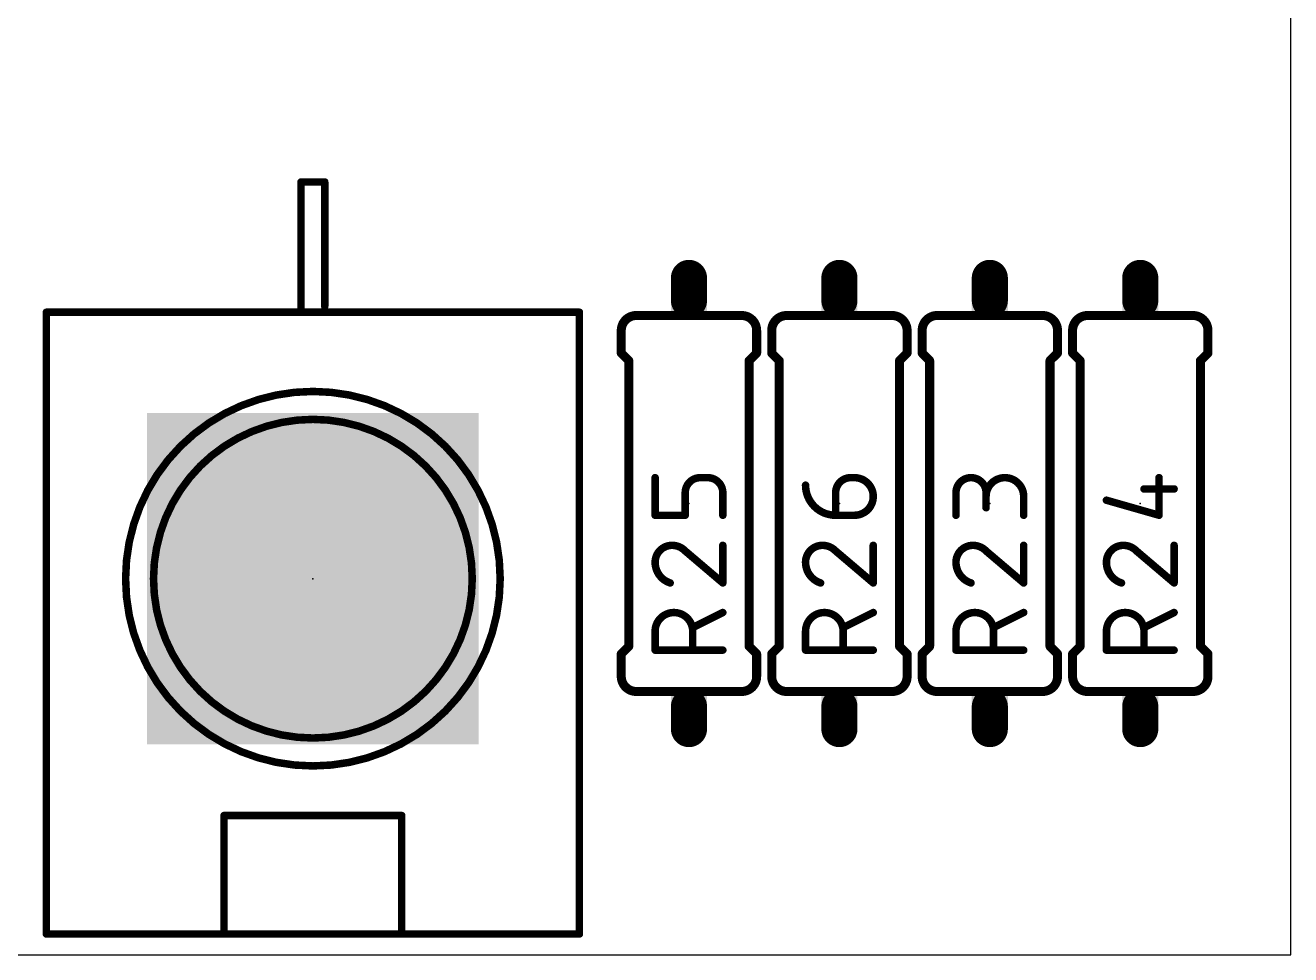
# Model space of a CAD drawing. Extents: x 0 to 81, y 0 to 102.
# Drawn here: x 59.91 to 81.28, y 0 to 15.7 of the extents above; entities that cross this region are included whole.
import ezdxf

# ---------------------------------------------------------------- set-up
doc = ezdxf.new("R2010")
doc.units = 0
for name, color, linetype in [('20', 31, 'CONTINUOUS'), ('21', 253, 'CONTINUOUS'), ('23', 53, 'CONTINUOUS'), ('25', 253, 'CONTINUOUS'), ('41', 12, 'CONTINUOUS'), ('51', 253, 'CONTINUOUS')]:
    doc.layers.add(name, color=color, linetype=linetype)

# ---------------------------------------------------------------- blocks, each defined once
blk = doc.blocks.new('RECT')
blk.add_solid([(-0.5, -0.5), (0.5, -0.5), (-0.5, 0.5), (0.5, 0.5)])

msp = doc.modelspace()

# ---------------------------------------------------------------- linework, layer by layer
at = {"layer": '20'}
for p, q in [((81.28, 0), (81.28, 99.06)), ((0, 0), (81.28, 0))]:
    msp.add_line(p, q, dxfattribs=at)
at = {"layer": '21'}
for points, const_width in [([(64.97, 13.05), (64.57, 13.05)], 0.127), ([(64.57, 13.05), (64.57, 10.85)], 0.127), ([(64.97, 10.95), (64.97, 13.05)], 0.127), ([(64.57, 10.85), (60.27, 10.85)], 0.127), ([(60.27, 10.85), (60.27, 0.35)], 0.127), ([(69.27, 10.85), (64.57, 10.85)], 0.127), ([(69.27, 0.35), (69.27, 10.85)], 0.127), ([(69.977, 10.541), (69.977, 10.16)], 0.1524), ([(72.263, 10.541), (72.263, 10.16)], 0.1524), ([(72.517, 10.541), (72.517, 10.16)], 0.1524), ([(74.803, 10.541), (74.803, 10.16)], 0.1524), ([(75.057, 10.541), (75.057, 10.16)], 0.1524), ([(77.343, 10.541), (77.343, 10.16)], 0.1524), ([(77.597, 10.541), (77.597, 10.16)], 0.1524), ([(79.883, 10.541), (79.883, 10.16)], 0.1524), ([(70.104, 10.033), (69.977, 10.16)], 0.1524), ([(70.104, 5.207), (70.104, 10.033)], 0.1524), ([(72.136, 10.033), (72.263, 10.16)], 0.1524), ([(72.136, 5.207), (72.136, 10.033)], 0.1524), ([(72.644, 10.033), (72.517, 10.16)], 0.1524), ([(72.644, 10.033), (72.644, 5.207)], 0.1524), ([(74.676, 10.033), (74.803, 10.16)], 0.1524), ([(74.676, 10.033), (74.676, 5.207)], 0.1524), ([(75.184, 10.033), (75.057, 10.16)], 0.1524), ([(75.184, 5.207), (75.184, 10.033)], 0.1524), ([(77.216, 10.033), (77.343, 10.16)], 0.1524), ([(77.216, 5.207), (77.216, 10.033)], 0.1524), ([(77.724, 10.033), (77.597, 10.16)], 0.1524), ([(77.724, 5.207), (77.724, 10.033)], 0.1524), ([(79.756, 10.033), (79.883, 10.16)], 0.1524), ([(79.756, 5.207), (79.756, 10.033)], 0.1524), ([(70.104, 5.207), (69.977, 5.08)], 0.1524), ([(69.977, 4.699), (69.977, 5.08)], 0.1524), ([(72.136, 5.207), (72.263, 5.08)], 0.1524), ([(72.263, 4.699), (72.263, 5.08)], 0.1524), ([(72.644, 5.207), (72.517, 5.08)], 0.1524), ([(72.517, 4.699), (72.517, 5.08)], 0.1524), ([(74.676, 5.207), (74.803, 5.08)], 0.1524), ([(74.803, 4.699), (74.803, 5.08)], 0.1524), ([(75.184, 5.207), (75.057, 5.08)], 0.1524), ([(75.057, 4.699), (75.057, 5.08)], 0.1524), ([(77.216, 5.207), (77.343, 5.08)], 0.1524), ([(77.343, 4.699), (77.343, 5.08)], 0.1524), ([(77.724, 5.207), (77.597, 5.08)], 0.1524), ([(77.597, 4.699), (77.597, 5.08)], 0.1524), ([(79.756, 5.207), (79.883, 5.08)], 0.1524), ([(79.883, 4.699), (79.883, 5.08)], 0.1524), ([(66.27, 2.35), (63.27, 2.35)], 0.127), ([(63.27, 2.35), (63.27, 0.35)], 0.127), ([(66.27, 0.35), (66.27, 2.35)], 0.127), ([(63.27, 0.35), (60.27, 0.35)], 0.127), ([(66.27, 0.35), (63.27, 0.35)], 0.127), ([(69.27, 0.35), (66.27, 0.35)], 0.127)]:
    msp.add_lwpolyline(points, dxfattribs=dict(at, const_width=const_width))
for points, const_width in [([(64.57, 13.0818, 1), (64.57, 13.0183)], 0.0635), ([(64.6018, 13.05, 1), (64.5383, 13.05)], 0.0635), ([(65.0018, 13.05, 1), (64.9382, 13.05)], 0.0635), ([(64.97, 13.0183, 1), (64.97, 13.0818)], 0.0635), ([(60.27, 10.8818, 1), (60.27, 10.8182)], 0.0635), ([(60.3018, 10.85, 1), (60.2383, 10.85)], 0.0635), ([(64.57, 10.8818, 1), (64.57, 10.8182)], 0.0635), ([(64.57, 10.8182, 1), (64.57, 10.8818)], 0.0635), ([(64.9382, 10.95, 1), (65.0018, 10.95)], 0.0635), ([(69.3018, 10.85, 1), (69.2383, 10.85)], 0.0635), ([(69.27, 10.8182, 1), (69.27, 10.8818)], 0.0635), ([(64.5383, 10.85, 1), (64.6018, 10.85)], 0.0635), ([(70.231, 10.795, 0.4142), (69.977, 10.541)], 0.1524), ([(70.231, 10.7569, 1), (70.231, 10.8331)], 0.0762), ([(72.263, 10.541, 0.4142), (72.009, 10.795)], 0.1524), ([(72.009, 10.8331, 1), (72.009, 10.7569)], 0.0762), ([(72.771, 10.795, 0.4142), (72.517, 10.541)], 0.1524), ([(72.771, 10.7569, 1), (72.771, 10.8331)], 0.0762), ([(74.803, 10.541, 0.4142), (74.549, 10.795)], 0.1524), ([(74.549, 10.8331, 1), (74.549, 10.7569)], 0.0762), ([(75.311, 10.795, 0.4142), (75.057, 10.541)], 0.1524), ([(75.311, 10.7569, 1), (75.311, 10.8331)], 0.0762), ([(77.343, 10.541, 0.4142), (77.089, 10.795)], 0.1524), ([(77.089, 10.8331, 1), (77.089, 10.7569)], 0.0762), ([(77.851, 10.795, 0.4142), (77.597, 10.541)], 0.1524), ([(77.851, 10.7569, 1), (77.851, 10.8331)], 0.0762), ([(79.883, 10.541, 0.4142), (79.629, 10.795)], 0.1524), ([(79.629, 10.8331, 1), (79.629, 10.7569)], 0.0762), ([(70.0151, 10.541, 1), (69.9389, 10.541)], 0.0762), ([(69.9389, 10.541, 1), (70.0151, 10.541)], 0.0762), ([(72.3011, 10.541, 1), (72.2249, 10.541)], 0.0762), ([(72.2249, 10.541, 1), (72.3011, 10.541)], 0.0762), ([(72.5551, 10.541, 1), (72.4789, 10.541)], 0.0762), ([(72.4789, 10.541, 1), (72.5551, 10.541)], 0.0762), ([(74.8411, 10.541, 1), (74.7649, 10.541)], 0.0762), ([(74.7649, 10.541, 1), (74.8411, 10.541)], 0.0762), ([(75.0951, 10.541, 1), (75.0189, 10.541)], 0.0762), ([(75.0189, 10.541, 1), (75.0951, 10.541)], 0.0762), ([(77.3811, 10.541, 1), (77.3049, 10.541)], 0.0762), ([(77.3049, 10.541, 1), (77.3811, 10.541)], 0.0762), ([(77.6351, 10.541, 1), (77.5589, 10.541)], 0.0762), ([(77.5589, 10.541, 1), (77.6351, 10.541)], 0.0762), ([(79.9211, 10.541, 1), (79.8449, 10.541)], 0.0762), ([(79.8449, 10.541, 1), (79.9211, 10.541)], 0.0762), ([(69.9389, 10.16, 1), (70.0151, 10.16)], 0.0762), ([(70.0039, 10.1869, 1), (69.9501, 10.1331)], 0.0762), ([(70.1421, 10.033, 1), (70.0659, 10.033)], 0.0762), ([(70.0771, 10.0061, 1), (70.1309, 10.0599)], 0.0762), ([(72.1741, 10.033, 1), (72.0979, 10.033)], 0.0762), ([(72.1091, 10.0599, 1), (72.1629, 10.0061)], 0.0762), ([(72.2249, 10.16, 1), (72.3011, 10.16)], 0.0762), ([(72.2899, 10.1331, 1), (72.2361, 10.1869)], 0.0762), ([(72.4789, 10.16, 1), (72.5551, 10.16)], 0.0762), ([(72.5439, 10.1869, 1), (72.4901, 10.1331)], 0.0762), ([(72.6821, 10.033, 1), (72.6059, 10.033)], 0.0762), ([(72.6171, 10.0061, 1), (72.6709, 10.0599)], 0.0762), ([(74.7141, 10.033, 1), (74.6379, 10.033)], 0.0762), ([(74.6491, 10.0599, 1), (74.7029, 10.0061)], 0.0762), ([(74.7649, 10.16, 1), (74.8411, 10.16)], 0.0762), ([(74.8299, 10.1331, 1), (74.7761, 10.1869)], 0.0762), ([(75.0189, 10.16, 1), (75.0951, 10.16)], 0.0762), ([(75.0839, 10.1869, 1), (75.0301, 10.1331)], 0.0762), ([(75.2221, 10.033, 1), (75.1459, 10.033)], 0.0762), ([(75.1571, 10.0061, 1), (75.2109, 10.0599)], 0.0762), ([(77.2541, 10.033, 1), (77.1779, 10.033)], 0.0762), ([(77.1891, 10.0599, 1), (77.2429, 10.0061)], 0.0762), ([(77.3049, 10.16, 1), (77.3811, 10.16)], 0.0762), ([(77.3699, 10.1331, 1), (77.3161, 10.1869)], 0.0762), ([(77.5589, 10.16, 1), (77.6351, 10.16)], 0.0762), ([(77.6239, 10.1869, 1), (77.5701, 10.1331)], 0.0762), ([(77.7621, 10.033, 1), (77.6859, 10.033)], 0.0762), ([(77.6971, 10.0061, 1), (77.7509, 10.0599)], 0.0762), ([(79.7941, 10.033, 1), (79.7179, 10.033)], 0.0762), ([(79.7291, 10.0599, 1), (79.7829, 10.0061)], 0.0762), ([(79.8449, 10.16, 1), (79.9211, 10.16)], 0.0762), ([(79.9099, 10.1331, 1), (79.8561, 10.1869)], 0.0762), ([(64.77, 3.1877, 1), (64.77, 9.5123, 1), (64.77, 3.1877)], 0.127), ([(64.77, 3.6593, 1), (64.77, 9.0407, 1), (64.77, 3.6593)], 0.127), ([(70.0151, 5.08, 1), (69.9389, 5.08)], 0.0762), ([(69.9501, 5.1069, 1), (70.0039, 5.0531)], 0.0762), ([(70.0659, 5.207, 1), (70.1421, 5.207)], 0.0762), ([(70.1309, 5.1801, 1), (70.0771, 5.2339)], 0.0762), ([(72.0979, 5.207, 1), (72.1741, 5.207)], 0.0762), ([(72.1629, 5.2339, 1), (72.1091, 5.1801)], 0.0762), ([(72.3011, 5.08, 1), (72.2249, 5.08)], 0.0762), ([(72.2361, 5.0531, 1), (72.2899, 5.1069)], 0.0762), ([(72.5551, 5.08, 1), (72.4789, 5.08)], 0.0762), ([(72.4901, 5.1069, 1), (72.5439, 5.0531)], 0.0762), ([(72.6059, 5.207, 1), (72.6821, 5.207)], 0.0762), ([(72.6709, 5.1801, 1), (72.6171, 5.2339)], 0.0762), ([(74.6379, 5.207, 1), (74.7141, 5.207)], 0.0762), ([(74.7029, 5.2339, 1), (74.6491, 5.1801)], 0.0762), ([(74.8411, 5.08, 1), (74.7649, 5.08)], 0.0762), ([(74.7761, 5.0531, 1), (74.8299, 5.1069)], 0.0762), ([(75.0951, 5.08, 1), (75.0189, 5.08)], 0.0762), ([(75.0301, 5.1069, 1), (75.0839, 5.0531)], 0.0762), ([(75.1459, 5.207, 1), (75.2221, 5.207)], 0.0762), ([(75.2109, 5.1801, 1), (75.1571, 5.2339)], 0.0762), ([(77.1779, 5.207, 1), (77.2541, 5.207)], 0.0762), ([(77.2429, 5.2339, 1), (77.1891, 5.1801)], 0.0762), ([(77.3811, 5.08, 1), (77.3049, 5.08)], 0.0762), ([(77.3161, 5.0531, 1), (77.3699, 5.1069)], 0.0762), ([(77.6351, 5.08, 1), (77.5589, 5.08)], 0.0762), ([(77.5701, 5.1069, 1), (77.6239, 5.0531)], 0.0762), ([(77.6859, 5.207, 1), (77.7621, 5.207)], 0.0762), ([(77.7509, 5.1801, 1), (77.6971, 5.2339)], 0.0762), ([(79.7179, 5.207, 1), (79.7941, 5.207)], 0.0762), ([(79.7829, 5.2339, 1), (79.7291, 5.1801)], 0.0762), ([(79.9211, 5.08, 1), (79.8449, 5.08)], 0.0762), ([(79.8561, 5.0531, 1), (79.9099, 5.1069)], 0.0762), ([(69.977, 4.699, 0.4142), (70.231, 4.445)], 0.1524), ([(70.0151, 4.699, 1), (69.9389, 4.699)], 0.0762), ([(69.9389, 4.699, 1), (70.0151, 4.699)], 0.0762), ([(72.009, 4.445, 0.4142), (72.263, 4.699)], 0.1524), ([(72.3011, 4.699, 1), (72.2249, 4.699)], 0.0762), ([(72.2249, 4.699, 1), (72.3011, 4.699)], 0.0762), ([(72.517, 4.699, 0.4142), (72.771, 4.445)], 0.1524), ([(72.5551, 4.699, 1), (72.4789, 4.699)], 0.0762), ([(72.4789, 4.699, 1), (72.5551, 4.699)], 0.0762), ([(74.549, 4.445, 0.4142), (74.803, 4.699)], 0.1524), ([(74.8411, 4.699, 1), (74.7649, 4.699)], 0.0762), ([(74.7649, 4.699, 1), (74.8411, 4.699)], 0.0762), ([(75.057, 4.699, 0.4142), (75.311, 4.445)], 0.1524), ([(75.0951, 4.699, 1), (75.0189, 4.699)], 0.0762), ([(75.0189, 4.699, 1), (75.0951, 4.699)], 0.0762), ([(77.089, 4.445, 0.4142), (77.343, 4.699)], 0.1524), ([(77.3811, 4.699, 1), (77.3049, 4.699)], 0.0762), ([(77.3049, 4.699, 1), (77.3811, 4.699)], 0.0762), ([(77.597, 4.699, 0.4142), (77.851, 4.445)], 0.1524), ([(77.6351, 4.699, 1), (77.5589, 4.699)], 0.0762), ([(77.5589, 4.699, 1), (77.6351, 4.699)], 0.0762), ([(79.629, 4.445, 0.4142), (79.883, 4.699)], 0.1524), ([(79.9211, 4.699, 1), (79.8449, 4.699)], 0.0762), ([(79.8449, 4.699, 1), (79.9211, 4.699)], 0.0762), ([(70.231, 4.4069, 1), (70.231, 4.4831)], 0.0762), ([(72.009, 4.4831, 1), (72.009, 4.4069)], 0.0762), ([(72.771, 4.4069, 1), (72.771, 4.4831)], 0.0762), ([(74.549, 4.4831, 1), (74.549, 4.4069)], 0.0762), ([(75.311, 4.4069, 1), (75.311, 4.4831)], 0.0762), ([(77.089, 4.4831, 1), (77.089, 4.4069)], 0.0762), ([(77.851, 4.4069, 1), (77.851, 4.4831)], 0.0762), ([(79.629, 4.4831, 1), (79.629, 4.4069)], 0.0762), ([(63.27, 2.3818, 1), (63.27, 2.3182)], 0.0635), ([(63.3018, 2.35, 1), (63.2383, 2.35)], 0.0635), ([(66.3018, 2.35, 1), (66.2383, 2.35)], 0.0635), ([(66.27, 2.3182, 1), (66.27, 2.3818)], 0.0635), ([(60.27, 0.3818, 1), (60.27, 0.3183)], 0.0635), ([(60.2383, 0.35, 1), (60.3018, 0.35)], 0.0635), ([(63.27, 0.3818, 1), (63.27, 0.3183)], 0.0635), ([(63.2383, 0.35, 1), (63.3018, 0.35)], 0.0635), ([(63.27, 0.3183, 1), (63.27, 0.3818)], 0.0635), ([(66.27, 0.3818, 1), (66.27, 0.3183)], 0.0635), ([(66.2383, 0.35, 1), (66.3018, 0.35)], 0.0635), ([(66.27, 0.3183, 1), (66.27, 0.3818)], 0.0635), ([(69.2383, 0.35, 1), (69.3018, 0.35)], 0.0635), ([(69.27, 0.3183, 1), (69.27, 0.3818)], 0.0635)]:
    msp.add_lwpolyline(points, format="xyb", dxfattribs=dict(at, const_width=const_width))
at = {"layer": '23'}
for p in [(71.12, 7.62), (73.66, 7.62), (76.2, 7.62), (78.74, 7.62), (64.77, 6.35)]:
    msp.add_point(p, dxfattribs=at)
at = {"layer": '25', "const_width": 0.127}
for points in [[(70.5485, 7.4212), (70.5485, 8.0562)], [(71.4375, 8.0562), (71.3105, 8.0562)], [(73.8505, 8.0562), (73.914, 8.0562)], [(79.0575, 7.4212), (79.0575, 8.0562)], [(78.8035, 7.8657), (79.3115, 7.8657)], [(71.0565, 7.8022), (71.0565, 7.4212)], [(71.6915, 7.4212), (71.6915, 7.8022)], [(73.5965, 7.4212), (73.5965, 7.8022)], [(75.6285, 7.4212), (75.6285, 7.8022)], [(76.1365, 7.8022), (76.1365, 7.5482)], [(76.7715, 7.4212), (76.7715, 7.7387)], [(78.1685, 7.6752), (79.0575, 7.4212)], [(71.0565, 7.4212), (70.5485, 7.4212)], [(73.914, 7.4212), (73.5965, 7.4212)], [(71.0565, 6.818), (71.6915, 6.2782)], [(71.6915, 6.2782), (71.6915, 6.9132)], [(73.5965, 6.818), (74.2315, 6.2782)], [(74.2315, 6.2782), (74.2315, 6.9132)], [(76.1365, 6.818), (76.7715, 6.2782)], [(76.7715, 6.2782), (76.7715, 6.9132)], [(78.6765, 6.818), (79.3115, 6.2782)], [(79.3115, 6.2782), (79.3115, 6.9132)], [(71.6915, 5.7785), (71.1835, 5.5245)], [(74.2315, 5.7785), (73.7235, 5.5245)], [(76.7715, 5.7785), (76.2635, 5.5245)], [(79.3115, 5.7785), (78.8035, 5.5245)], [(70.5485, 5.1435), (70.5485, 5.461)], [(71.1835, 5.461), (71.1835, 5.1435)], [(73.0885, 5.1435), (73.0885, 5.461)], [(73.7235, 5.461), (73.7235, 5.1435)], [(75.6285, 5.1435), (75.6285, 5.461)], [(76.2635, 5.461), (76.2635, 5.1435)], [(78.1685, 5.1435), (78.1685, 5.461)], [(78.8035, 5.461), (78.8035, 5.1435)], [(71.6915, 5.1435), (70.5485, 5.1435)], [(74.2315, 5.1435), (73.0885, 5.1435)], [(76.7715, 5.1435), (75.6285, 5.1435)], [(79.3115, 5.1435), (78.1685, 5.1435)]]:
    msp.add_lwpolyline(points, dxfattribs=at)
at = {"layer": '25'}
for points, const_width in [([(70.5803, 8.0562, 1), (70.5168, 8.0562)], 0.0635), ([(71.3105, 8.0562, 0.4142), (71.0565, 7.8022)], 0.127), ([(71.3105, 8.088, 1), (71.3105, 8.0245)], 0.0635), ([(71.3105, 8.0245, 1), (71.3105, 8.088)], 0.0635), ([(71.6915, 7.8022, 0.4142), (71.4375, 8.0562)], 0.127), ([(71.4375, 8.088, 1), (71.4375, 8.0245)], 0.0635), ([(71.4375, 8.0245, 1), (71.4375, 8.088)], 0.0635), ([(73.8505, 8.0562, 0.4142), (73.5965, 7.8022)], 0.127), ([(73.8505, 8.088, 1), (73.8505, 8.0245)], 0.0635), ([(73.8505, 8.0245, 1), (73.8505, 8.088)], 0.0635), ([(73.914, 7.4212, 1), (73.914, 8.0562)], 0.127), ([(73.914, 8.088, 1), (73.914, 8.0245)], 0.0635), ([(73.914, 8.0245, 1), (73.914, 8.088)], 0.0635), ([(76.1365, 7.8022, 1), (75.6285, 7.8022)], 0.127), ([(76.7715, 7.7387, 1), (76.1365, 7.7387)], 0.127), ([(79.0893, 8.0562, 1), (79.0258, 8.0562)], 0.0635), ([(73.0885, 7.9292, 0.4142), (73.5965, 7.4212)], 0.127), ([(73.1203, 7.9292, 1), (73.0568, 7.9292)], 0.0635), ([(78.8035, 7.8975, 1), (78.8035, 7.834)], 0.0635), ([(79.3115, 7.834, 1), (79.3115, 7.8975)], 0.0635), ([(71.0883, 7.8022, 1), (71.0247, 7.8022)], 0.0635), ([(71.0247, 7.8022, 1), (71.0883, 7.8022)], 0.0635), ([(71.7233, 7.8022, 1), (71.6598, 7.8022)], 0.0635), ([(71.6598, 7.8022, 1), (71.7233, 7.8022)], 0.0635), ([(73.6283, 7.8022, 1), (73.5648, 7.8022)], 0.0635), ([(73.5648, 7.8022, 1), (73.6283, 7.8022)], 0.0635), ([(75.6603, 7.8022, 1), (75.5968, 7.8022)], 0.0635), ([(75.5968, 7.8022, 1), (75.6603, 7.8022)], 0.0635), ([(76.1683, 7.8022, 1), (76.1047, 7.8022)], 0.0635), ([(76.1047, 7.8022, 1), (76.1683, 7.8022)], 0.0635), ([(76.1047, 7.7387, 1), (76.1683, 7.7387)], 0.0635), ([(76.8033, 7.7387, 1), (76.7398, 7.7387)], 0.0635), ([(76.7398, 7.7387, 1), (76.8033, 7.7387)], 0.0635), ([(78.1772, 7.7057, 1), (78.1598, 7.6447)], 0.0635), ([(70.5485, 7.453, 1), (70.5485, 7.3895)], 0.0635), ([(71.0565, 7.3895, 1), (71.0565, 7.453)], 0.0635), ([(73.5965, 7.453, 1), (73.5965, 7.3895)], 0.0635), ([(73.5965, 7.3895, 1), (73.5965, 7.453)], 0.0635), ([(73.914, 7.453, 1), (73.914, 7.3895)], 0.0635), ([(73.914, 7.3895, 1), (73.914, 7.453)], 0.0635), ([(76.1047, 7.5482, 1), (76.1683, 7.5482)], 0.0635), ([(79.0488, 7.3907, 1), (79.0662, 7.4517)], 0.0635), ([(70.5168, 7.4212, 1), (70.5803, 7.4212)], 0.0635), ([(71.0247, 7.4212, 1), (71.0883, 7.4212)], 0.0635), ([(71.6598, 7.4212, 1), (71.7233, 7.4212)], 0.0635), ([(73.5648, 7.4212, 1), (73.6283, 7.4212)], 0.0635), ([(75.5968, 7.4212, 1), (75.6603, 7.4212)], 0.0635), ([(76.7398, 7.4212, 1), (76.8033, 7.4212)], 0.0635), ([(79.0258, 7.4212, 1), (79.0893, 7.4212)], 0.0635), ([(70.8342, 6.9132, 0.4142), (70.5485, 6.6275)], 0.127), ([(70.8342, 6.945, 1), (70.8343, 6.8815)], 0.0635), ([(71.0565, 6.818, 0.2053), (70.8342, 6.9132)], 0.127), ([(70.8342, 6.8815, 1), (70.8342, 6.945)], 0.0635), ([(71.0771, 6.8422, 1), (71.0359, 6.7938)], 0.0635), ([(71.0335, 6.7961, 1), (71.0795, 6.8399)], 0.0635), ([(71.7233, 6.9132, 1), (71.6598, 6.9132)], 0.0635), ([(73.3743, 6.9132, 0.4142), (73.0885, 6.6275)], 0.127), ([(73.3742, 6.945, 1), (73.3743, 6.8815)], 0.0635), ([(73.5965, 6.818, 0.2053), (73.3743, 6.9132)], 0.127), ([(73.3743, 6.8815, 1), (73.3743, 6.945)], 0.0635), ([(73.6171, 6.8422, 1), (73.5759, 6.7938)], 0.0635), ([(73.5735, 6.7961, 1), (73.6195, 6.8399)], 0.0635), ([(74.2632, 6.9132, 1), (74.1997, 6.9132)], 0.0635), ([(75.9143, 6.9132, 0.4142), (75.6285, 6.6275)], 0.127), ([(75.9142, 6.945, 1), (75.9143, 6.8815)], 0.0635), ([(76.1365, 6.818, 0.2053), (75.9143, 6.9132)], 0.127), ([(75.9143, 6.8815, 1), (75.9143, 6.945)], 0.0635), ([(76.1571, 6.8422, 1), (76.1159, 6.7938)], 0.0635), ([(76.1135, 6.7961, 1), (76.1595, 6.8399)], 0.0635), ([(76.8033, 6.9132, 1), (76.7398, 6.9132)], 0.0635), ([(78.4543, 6.9132, 0.4142), (78.1685, 6.6275)], 0.127), ([(78.4542, 6.945, 1), (78.4543, 6.8815)], 0.0635), ([(78.6765, 6.818, 0.2053), (78.4543, 6.9132)], 0.127), ([(78.4543, 6.8815, 1), (78.4543, 6.945)], 0.0635), ([(78.6971, 6.8422, 1), (78.6559, 6.7938)], 0.0635), ([(78.6535, 6.7961, 1), (78.6995, 6.8399)], 0.0635), ([(79.3433, 6.9132, 1), (79.2798, 6.9132)], 0.0635), ([(70.5485, 6.6275, 0.3252), (70.8025, 6.2782)], 0.127), ([(70.5803, 6.6275, 1), (70.5168, 6.6275)], 0.0635), ([(70.5168, 6.6275, 1), (70.5803, 6.6275)], 0.0635), ([(73.0885, 6.6275, 0.3252), (73.3425, 6.2782)], 0.127), ([(73.1203, 6.6275, 1), (73.0568, 6.6275)], 0.0635), ([(73.0568, 6.6275, 1), (73.1203, 6.6275)], 0.0635), ([(75.6285, 6.6275, 0.3252), (75.8825, 6.2782)], 0.127), ([(75.6603, 6.6275, 1), (75.5968, 6.6275)], 0.0635), ([(75.5968, 6.6275, 1), (75.6603, 6.6275)], 0.0635), ([(78.1685, 6.6275, 0.3252), (78.4225, 6.2782)], 0.127), ([(78.2003, 6.6275, 1), (78.1368, 6.6275)], 0.0635), ([(78.1368, 6.6275, 1), (78.2003, 6.6275)], 0.0635), ([(70.7927, 6.248, 1), (70.8123, 6.3084)], 0.0635), ([(71.6598, 6.2782, 1), (71.7233, 6.2782)], 0.0635), ([(71.6709, 6.254, 1), (71.7121, 6.3024)], 0.0635), ([(73.3327, 6.248, 1), (73.3523, 6.3084)], 0.0635), ([(74.1997, 6.2782, 1), (74.2632, 6.2782)], 0.0635), ([(74.2109, 6.254, 1), (74.2521, 6.3024)], 0.0635), ([(75.8727, 6.248, 1), (75.8923, 6.3084)], 0.0635), ([(76.7398, 6.2782, 1), (76.8033, 6.2782)], 0.0635), ([(76.7509, 6.254, 1), (76.7921, 6.3024)], 0.0635), ([(78.4127, 6.248, 1), (78.4323, 6.3084)], 0.0635), ([(79.2798, 6.2782, 1), (79.3433, 6.2782)], 0.0635), ([(79.2909, 6.254, 1), (79.3321, 6.3024)], 0.0635), ([(71.1835, 5.461, 1), (70.5485, 5.461)], 0.127), ([(71.7057, 5.7501, 1), (71.6773, 5.8069)], 0.0635), ([(73.7235, 5.461, 1), (73.0885, 5.461)], 0.127), ([(74.2457, 5.7501, 1), (74.2173, 5.8069)], 0.0635), ([(76.2635, 5.461, 1), (75.6285, 5.461)], 0.127), ([(76.7857, 5.7501, 1), (76.7573, 5.8069)], 0.0635), ([(78.8035, 5.461, 1), (78.1685, 5.461)], 0.127), ([(79.3257, 5.7501, 1), (79.2973, 5.8069)], 0.0635), ([(71.1693, 5.5529, 1), (71.1977, 5.4961)], 0.0635), ([(73.7093, 5.5529, 1), (73.7377, 5.4961)], 0.0635), ([(76.2493, 5.5529, 1), (76.2777, 5.4961)], 0.0635), ([(78.7893, 5.5529, 1), (78.8177, 5.4961)], 0.0635), ([(70.5803, 5.461, 1), (70.5168, 5.461)], 0.0635), ([(70.5168, 5.461, 1), (70.5803, 5.461)], 0.0635), ([(71.2153, 5.461, 1), (71.1518, 5.461)], 0.0635), ([(71.1518, 5.461, 1), (71.2153, 5.461)], 0.0635), ([(73.1203, 5.461, 1), (73.0568, 5.461)], 0.0635), ([(73.0568, 5.461, 1), (73.1203, 5.461)], 0.0635), ([(73.7553, 5.461, 1), (73.6917, 5.461)], 0.0635), ([(73.6917, 5.461, 1), (73.7553, 5.461)], 0.0635), ([(75.6603, 5.461, 1), (75.5968, 5.461)], 0.0635), ([(75.5968, 5.461, 1), (75.6603, 5.461)], 0.0635), ([(76.2953, 5.461, 1), (76.2318, 5.461)], 0.0635), ([(76.2318, 5.461, 1), (76.2953, 5.461)], 0.0635), ([(78.2003, 5.461, 1), (78.1368, 5.461)], 0.0635), ([(78.1368, 5.461, 1), (78.2003, 5.461)], 0.0635), ([(78.8353, 5.461, 1), (78.7717, 5.461)], 0.0635), ([(78.7717, 5.461, 1), (78.8353, 5.461)], 0.0635), ([(70.5485, 5.1753, 1), (70.5485, 5.1118)], 0.0635), ([(70.5168, 5.1435, 1), (70.5803, 5.1435)], 0.0635), ([(71.1518, 5.1435, 1), (71.2153, 5.1435)], 0.0635), ([(71.6915, 5.1118, 1), (71.6915, 5.1753)], 0.0635), ([(73.0885, 5.1753, 1), (73.0885, 5.1118)], 0.0635), ([(73.0568, 5.1435, 1), (73.1203, 5.1435)], 0.0635), ([(73.6917, 5.1435, 1), (73.7553, 5.1435)], 0.0635), ([(74.2315, 5.1118, 1), (74.2315, 5.1753)], 0.0635), ([(75.6285, 5.1753, 1), (75.6285, 5.1118)], 0.0635), ([(75.5968, 5.1435, 1), (75.6603, 5.1435)], 0.0635), ([(76.2318, 5.1435, 1), (76.2953, 5.1435)], 0.0635), ([(76.7715, 5.1118, 1), (76.7715, 5.1753)], 0.0635), ([(78.1685, 5.1753, 1), (78.1685, 5.1118)], 0.0635), ([(78.1368, 5.1435, 1), (78.2003, 5.1435)], 0.0635), ([(78.7717, 5.1435, 1), (78.8353, 5.1435)], 0.0635), ([(79.3115, 5.1118, 1), (79.3115, 5.1753)], 0.0635)]:
    msp.add_lwpolyline(points, format="xyb", dxfattribs=dict(at, const_width=const_width))
at = {"layer": '51'}
for points, const_width in [([(71.12, 11.43), (71.12, 11.049)], 0.6096), ([(73.66, 11.049), (73.66, 11.43)], 0.6096), ([(76.2, 11.43), (76.2, 11.049)], 0.6096), ([(78.74, 11.43), (78.74, 11.049)], 0.6096), ([(70.231, 10.795), (72.009, 10.795)], 0.1524), ([(74.549, 10.795), (72.771, 10.795)], 0.1524), ([(75.311, 10.795), (77.089, 10.795)], 0.1524), ([(77.851, 10.795), (79.629, 10.795)], 0.1524), ([(70.231, 4.445), (72.009, 4.445)], 0.1524), ([(71.12, 4.191), (71.12, 3.81)], 0.6096), ([(74.549, 4.445), (72.771, 4.445)], 0.1524), ([(73.66, 3.81), (73.66, 4.191)], 0.6096), ([(75.311, 4.445), (77.089, 4.445)], 0.1524), ([(76.2, 4.191), (76.2, 3.81)], 0.6096), ([(77.851, 4.445), (79.629, 4.445)], 0.1524), ([(78.74, 4.191), (78.74, 3.81)], 0.6096)]:
    msp.add_lwpolyline(points, dxfattribs=dict(at, const_width=const_width))
for points, const_width in [([(71.2724, 11.43, 1), (70.9676, 11.43)], 0.3048), ([(73.8124, 11.43, 1), (73.5076, 11.43)], 0.3048), ([(76.3524, 11.43, 1), (76.0476, 11.43)], 0.3048), ([(78.8924, 11.43, 1), (78.5876, 11.43)], 0.3048), ([(70.9676, 11.049, 1), (71.2724, 11.049)], 0.3048), ([(73.5076, 11.049, 1), (73.8124, 11.049)], 0.3048), ([(76.0476, 11.049, 1), (76.3524, 11.049)], 0.3048), ([(78.5876, 11.049, 1), (78.8924, 11.049)], 0.3048), ([(70.231, 10.8331, 1), (70.231, 10.7569)], 0.0762), ([(72.009, 10.7569, 1), (72.009, 10.8331)], 0.0762), ([(72.771, 10.8331, 1), (72.771, 10.7569)], 0.0762), ([(74.549, 10.7569, 1), (74.549, 10.8331)], 0.0762), ([(75.311, 10.8331, 1), (75.311, 10.7569)], 0.0762), ([(77.089, 10.7569, 1), (77.089, 10.8331)], 0.0762), ([(77.851, 10.8331, 1), (77.851, 10.7569)], 0.0762), ([(79.629, 10.7569, 1), (79.629, 10.8331)], 0.0762), ([(70.231, 4.4831, 1), (70.231, 4.4069)], 0.0762), ([(71.2724, 4.191, 1), (70.9676, 4.191)], 0.3048), ([(72.009, 4.4069, 1), (72.009, 4.4831)], 0.0762), ([(72.771, 4.4831, 1), (72.771, 4.4069)], 0.0762), ([(73.8124, 4.191, 1), (73.5076, 4.191)], 0.3048), ([(74.549, 4.4069, 1), (74.549, 4.4831)], 0.0762), ([(75.311, 4.4831, 1), (75.311, 4.4069)], 0.0762), ([(76.3524, 4.191, 1), (76.0476, 4.191)], 0.3048), ([(77.089, 4.4069, 1), (77.089, 4.4831)], 0.0762), ([(77.851, 4.4831, 1), (77.851, 4.4069)], 0.0762), ([(78.8924, 4.191, 1), (78.5876, 4.191)], 0.3048), ([(79.629, 4.4069, 1), (79.629, 4.4831)], 0.0762), ([(70.9676, 3.81, 1), (71.2724, 3.81)], 0.3048), ([(73.5076, 3.81, 1), (73.8124, 3.81)], 0.3048), ([(76.0476, 3.81, 1), (76.3524, 3.81)], 0.3048), ([(78.5876, 3.81, 1), (78.8924, 3.81)], 0.3048)]:
    msp.add_lwpolyline(points, format="xyb", dxfattribs=dict(at, const_width=const_width))

# ---------------------------------------------------------------- block references
at = {"layer": '41', "xscale": 5.6, "yscale": 5.6, "rotation": 180}
msp.add_blockref('RECT', (64.77, 6.35), dxfattribs=at)
at = {"layer": '51', "xscale": 0.254, "yscale": 0.6096}
for p, rotation in [((71.12, 10.922), 270), ((73.66, 10.922), 90), ((76.2, 10.922), 270), ((78.74, 10.922), 270), ((71.12, 4.318), 270), ((73.66, 4.318), 90), ((76.2, 4.318), 270), ((78.74, 4.318), 270)]:
    msp.add_blockref('RECT', p, dxfattribs=dict(at, rotation=rotation))

doc.saveas('drawing.dxf')
